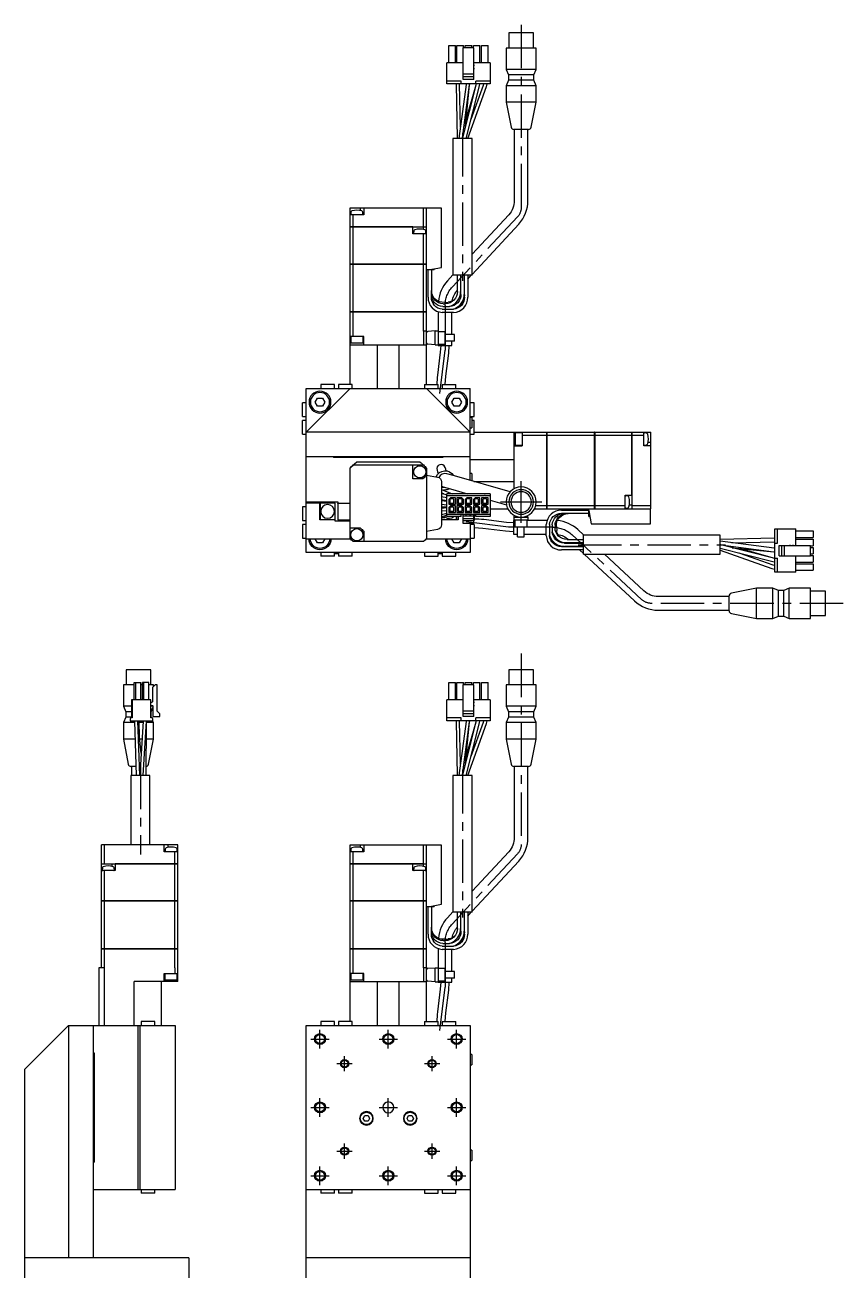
# Model space of a CAD drawing. Extents: x 0 to 866, y -8 to 761.
# Drawn here: x 130 to 429.4, y 306.1 to 761.5 of the extents above; entities that cross this region are included whole.
import ezdxf

# ---------------------------------------------------------------- set-up
doc = ezdxf.new("R2010")
doc.units = 0
doc.header["$LTSCALE"] = 0.5
doc.linetypes.add('CENTER', pattern=[50.8, 31.75, -6.35, 6.35, -6.35])
for name, color, linetype in [('MSM_CENTER', 1, 'CENTER'), ('MSM_CONTINUOUS', 7, 'CONTINUOUS'), ('MSM_NARROW', 5, 'CONTINUOUS')]:
    doc.layers.add(name, color=color, linetype=linetype)

msp = doc.modelspace()

# ---------------------------------------------------------------- linework, layer by layer
at = {"layer": 'MSM_CENTER', "extrusion": (0, 0, -1)}
for p, q in [((311.57, 761.49), (311.57, 694.7)), ((310.23, 691.3), (286.42, 665.67)), ((283.74, 658.86), (283.74, 643.1)), ((283.7, 642.48), (281.66, 626.12)), ((306.91, 577.81), (291.41, 579.75)), ((323.29, 577.77), (307.53, 577.77)), ((355.73, 551.28), (330.1, 575.1)), ((429.36, 549.94), (359.14, 549.94)), ((311.57, 531.56), (311.57, 461.77)), ((310.23, 458.36), (286.42, 432.73)), ((283.74, 425.92), (283.74, 410.16)), ((283.7, 409.54), (281.59, 392.64))]:
    msp.add_line(p, q, dxfattribs=at)
at = {"layer": 'MSM_CENTER'}
for p, q in [((290.12, 721.94), (290.12, 667.94)), ((311.57, 579.41), (311.57, 594.61)), ((303.97, 587.01), (319.17, 587.01)), ((332.37, 571.39), (386.37, 571.39)), ((172.27, 490.54), (172.27, 458.06)), ((290.12, 489), (290.12, 435)), ((237.97, 387.2), (237.97, 394)), ((262.97, 387.2), (262.97, 394)), ((287.97, 387.2), (287.97, 394)), ((234.57, 390.6), (241.37, 390.6)), ((259.57, 390.6), (266.37, 390.6)), ((284.57, 390.6), (291.37, 390.6)), ((246.97, 378.8), (246.97, 384.4)), ((278.97, 378.8), (278.97, 384.4)), ((244.17, 381.6), (249.77, 381.6)), ((276.17, 381.6), (281.77, 381.6)), ((237.97, 362.2), (237.97, 369)), ((262.97, 362.2), (262.97, 369)), ((287.97, 362.2), (287.97, 369)), ((234.57, 365.6), (241.37, 365.6)), ((259.57, 365.6), (266.37, 365.6)), ((284.57, 365.6), (291.37, 365.6)), ((246.97, 346.8), (246.97, 352.4)), ((278.97, 346.8), (278.97, 352.4)), ((244.17, 349.6), (249.77, 349.6)), ((276.17, 349.6), (281.77, 349.6)), ((237.97, 337.2), (237.97, 344)), ((262.97, 337.2), (262.97, 344)), ((287.97, 337.2), (287.97, 344)), ((234.57, 340.6), (241.37, 340.6)), ((259.57, 340.6), (266.37, 340.6)), ((284.57, 340.6), (291.37, 340.6))]:
    msp.add_line(p, q, dxfattribs=at)
at = {"layer": 'MSM_CENTER', "extrusion": (0, 0, -1)}
for centre, radius, start, end in [((-306.57, 694.7), 5, 180, 222.8984), ((-293.74, 658.86), 10, 360, 42.8984), ((-278.74, 643.1), 5, 180, 187.1325), ((-307.53, 582.77), 5, 270, 277.1325), ((-323.29, 567.77), 10, 90, 132.8984), ((-359.14, 554.94), 5, 270, 312.8984), ((-306.57, 461.77), 5, 180, 222.8984), ((-293.74, 425.92), 10, 360, 42.8984), ((-278.74, 410.16), 5, 180, 187.1325)]:
    msp.add_arc(centre, radius, start, end, dxfattribs=at)
at = {"layer": 'MSM_CONTINUOUS'}
for p, q in [((316.07, 758.54), (307.07, 758.54)), ((307.07, 758.54), (307.07, 753.04)), ((316.07, 753.04), (316.07, 758.54)), ((285.09, 747.59), (285.09, 753.94)), ((285.09, 753.94), (287.49, 753.94)), ((287.49, 747.59), (287.49, 753.94)), ((288.09, 747.59), (288.09, 753.94)), ((288.09, 753.94), (290.49, 753.94)), ((290.36, 741.49), (290.36, 753.05)), ((294.22, 753.05), (290.36, 753.05)), ((290.49, 753.05), (290.49, 753.94)), ((291.09, 753.05), (291.09, 753.94)), ((291.09, 753.94), (293.49, 753.94)), ((293.49, 753.05), (293.49, 753.94)), ((294.09, 753.05), (294.09, 753.94)), ((294.09, 753.94), (296.49, 753.94)), ((294.22, 741.49), (294.22, 753.05)), ((296.49, 747.59), (296.49, 753.94)), ((297.09, 747.59), (297.09, 753.94)), ((297.09, 753.94), (299.49, 753.94)), ((299.49, 747.59), (299.49, 753.94)), ((317.07, 753.04), (306.07, 753.04)), ((306.07, 753.04), (306.07, 745.24)), ((317.07, 745.24), (317.07, 753.04)), ((284.37, 739.94), (284.37, 747.59)), ((290.36, 747.59), (284.37, 747.59)), ((300.22, 747.59), (294.22, 747.59)), ((300.22, 747.59), (300.22, 739.94)), ((290.36, 746.64), (290.11, 746.64)), ((290.11, 745.49), (290.36, 745.49)), ((294.22, 743.51), (290.36, 743.51)), ((294.22, 742.49), (290.36, 742.49)), ((294.47, 746.64), (294.22, 746.64)), ((294.22, 745.49), (294.47, 745.49)), ((317.07, 745.24), (306.07, 745.24)), ((306.07, 745.24), (306.92, 743.24)), ((316.22, 743.24), (306.92, 743.24)), ((306.92, 743.24), (306.92, 741.24)), ((316.22, 743.24), (317.07, 745.24)), ((316.22, 741.24), (316.22, 743.24)), ((289.56, 740.96), (284.37, 740.96)), ((300.22, 739.94), (284.37, 739.94)), ((287.77, 739.94), (287.78, 739.76)), ((287.77, 739.94), (287.77, 739.83)), ((287.77, 739.83), (288.17, 719.94)), ((291.43, 739.7), (288.82, 719.94)), ((289.07, 739.79), (289.07, 739.94)), ((289.39, 724.24), (289.07, 739.79)), ((289.56, 739.94), (289.56, 740.96)), ((290.16, 720.16), (292.72, 739.53)), ((295.04, 739.5), (290.16, 720.16)), ((294.22, 741.49), (290.36, 741.49)), ((291.22, 724.36), (292.73, 739.53)), ((291.46, 739.94), (291.43, 739.7)), ((291.44, 719.94), (296.3, 739.18)), ((295, 739.45), (291.49, 727.12)), ((292.11, 719.94), (298.85, 738.91)), ((292.72, 739.53), (292.76, 739.94)), ((292.73, 739.53), (292.76, 739.94)), ((297.62, 739.34), (293.19, 726.87)), ((295.12, 739.94), (295, 739.45)), ((295.02, 739.94), (295.02, 740.96)), ((300.22, 740.96), (295.02, 740.96)), ((295.13, 739.94), (295.04, 739.5)), ((296.3, 739.18), (296.44, 739.94)), ((297.78, 739.94), (297.62, 739.34)), ((298.84, 738.9), (299.1, 739.94)), ((298.85, 738.91), (299.11, 739.95)), ((306.92, 741.24), (306.07, 739.24)), ((317.07, 739.24), (306.07, 739.24)), ((306.07, 739.24), (306.07, 733.24)), ((316.22, 741.24), (306.92, 741.24)), ((317.07, 739.24), (316.22, 741.24)), ((317.07, 733.24), (317.07, 739.24)), ((317.07, 733.24), (306.07, 733.24)), ((306.07, 733.24), (307.88, 724.05)), ((315.26, 724.05), (317.07, 733.24)), ((293.62, 719.94), (286.62, 719.94)), ((286.62, 719.94), (286.62, 669.94)), ((290.16, 720.16), (290.11, 719.94)), ((293.62, 669.94), (293.62, 719.94)), ((314.28, 723.24), (308.86, 723.24)), ((309.07, 723.24), (309.07, 697.28)), ((314.07, 697.28), (314.07, 723.24)), ((248.97, 687.65), (248.97, 694.54)), ((248.97, 694.54), (276.97, 694.54)), ((249.31, 693.02), (249.24, 692.25)), ((252.72, 694.54), (252.72, 693.6)), ((253.7, 692.25), (253.64, 693.02)), ((253.97, 694.54), (253.97, 692.04)), ((275.82, 687.65), (275.82, 694.54)), ((276.97, 656.54), (276.97, 694.54)), ((282.47, 694.44), (276.97, 694.44)), ((282.47, 672.8), (282.47, 694.44)), ((253.97, 692.04), (248.97, 692.04)), ((248.97, 687.65), (276.97, 687.65)), ((248.97, 674.04), (248.97, 687.64)), ((271.97, 687.64), (248.97, 687.64)), ((250.13, 687.65), (250.13, 692.04)), ((250.13, 674.04), (250.13, 687.64)), ((271.97, 685.14), (271.97, 687.64)), ((275.72, 687.64), (275.72, 686.71)), ((276.97, 687.64), (276.96, 687.64)), ((307.04, 692.03), (293.62, 677.59)), ((293.62, 670.25), (310.7, 688.63)), ((276.97, 685.14), (271.97, 685.14)), ((272.31, 686.13), (272.24, 685.36)), ((275.82, 674.04), (275.82, 685.14)), ((276.7, 685.36), (276.64, 686.13)), ((248.97, 674.04), (276.97, 674.04)), ((248.97, 656.54), (248.97, 674.03)), ((276.97, 674.03), (248.97, 674.03)), ((248.98, 674.04), (248.98, 674.03)), ((250.13, 674.04), (250.13, 674.03)), ((250.13, 656.54), (250.13, 674.03)), ((275.82, 674.04), (275.82, 674.03)), ((275.82, 656.54), (275.82, 674.03)), ((276.96, 674.04), (276.96, 674.03)), ((279.77, 671.94), (276.97, 671.94)), ((277.52, 661.94), (277.52, 671.94)), ((277.57, 671.94), (282.47, 672.8)), ((278.72, 671.94), (278.72, 661.94)), ((279.77, 671.94), (279.77, 672.33)), ((286.62, 670.06), (284.61, 667.9)), ((293.62, 669.94), (286.62, 669.94)), ((288.22, 663.94), (288.22, 669.94)), ((289.42, 669.94), (289.42, 662.94)), ((289.52, 662.94), (289.52, 669.94)), ((290.72, 669.94), (290.72, 662.94)), ((290.82, 661.94), (290.82, 669.94)), ((292.02, 668.53), (293.33, 669.94)), ((292.02, 669.94), (292.02, 661.94)), ((278.72, 664.42), (278.73, 664.18)), ((289.37, 662.23), (289.36, 662.2)), ((289.36, 662.2), (289.37, 662.23)), ((289.37, 662.23), (289.52, 663.44)), ((289.42, 662.94), (289.37, 662.23)), ((248.97, 656.54), (276.97, 656.54)), ((276.97, 656.53), (248.97, 656.53)), ((248.97, 629.94), (248.97, 656.53)), ((248.98, 656.54), (248.98, 656.53)), ((250.13, 656.54), (250.13, 656.53)), ((250.13, 649.54), (250.13, 656.53)), ((275.82, 656.54), (275.82, 656.53)), ((275.82, 649.54), (275.82, 656.53)), ((276.96, 656.54), (276.96, 656.53)), ((276.97, 629.94), (276.97, 656.53)), ((281.24, 656.61), (281.24, 649.29)), ((282.72, 657.54), (286.82, 657.54)), ((286.82, 656.34), (282.72, 656.34)), ((282.88, 658.54), (285.36, 658.54)), ((283.03, 659.54), (283.91, 659.54)), ((283.49, 660.01), (284.87, 660.14)), ((286.24, 648.29), (286.24, 656.34)), ((286.82, 657.55), (286.78, 657.54)), ((253.97, 647.54), (248.97, 647.54)), ((249.22, 647.54), (249.22, 645.04)), ((250.13, 647.54), (250.13, 649.54)), ((253.72, 645.04), (253.72, 647.54)), ((253.97, 644.54), (253.97, 647.54)), ((276.97, 649.54), (275.82, 649.54)), ((275.82, 649.54), (275.82, 644.54)), ((280.07, 649.64), (277.43, 649.41)), ((280.07, 644.44), (280.07, 649.64)), ((280.07, 649.64), (281.17, 649.64)), ((281.17, 649.64), (281.17, 644.44)), ((283.67, 649.29), (281.17, 649.29)), ((283.67, 649.29), (283.67, 644.79)), ((287.24, 648.29), (283.67, 648.29)), ((287.24, 645.79), (287.24, 648.29)), ((248.97, 644.54), (276.97, 644.54)), ((253.72, 645.04), (249.22, 645.04)), ((258.97, 628.54), (258.97, 644.54)), ((266.97, 628.54), (266.97, 644.54)), ((280.07, 644.44), (277.43, 644.67)), ((280.07, 644.44), (281.17, 644.44)), ((281.17, 644.79), (283.67, 644.79)), ((281.24, 644.79), (281.24, 644.29)), ((281.24, 644.29), (286.24, 644.29)), ((282.18, 644.29), (281.99, 641.77)), ((287.24, 645.79), (283.67, 645.79)), ((285.07, 641.38), (285.28, 644.29)), ((286.24, 644.29), (286.24, 645.79)), ((281.99, 641.77), (280.95, 633.45)), ((281.99, 641.77), (281.99, 641.76)), ((284.02, 633.06), (285.07, 641.38)), ((283.82, 629.94), (284.02, 633.06)), ((232.97, 612.54), (248.97, 628.54)), ((232.97, 568.54), (232.97, 628.54)), ((232.97, 628.54), (292.97, 628.54)), ((243.22, 629.94), (238.22, 629.94)), ((238.22, 629.94), (238.22, 628.54)), ((243.22, 628.54), (243.22, 629.94)), ((249.72, 629.94), (244.72, 629.94)), ((244.72, 629.94), (244.72, 628.54)), ((249.72, 628.54), (249.72, 629.94)), ((276.22, 629.94), (281.22, 629.94)), ((276.22, 629.94), (276.22, 628.54)), ((276.97, 628.54), (292.97, 612.54)), ((281.22, 628.54), (281.22, 629.94)), ((282.72, 629.94), (287.72, 629.94)), ((282.72, 629.94), (282.72, 628.54)), ((287.72, 628.54), (287.72, 629.94)), ((292.97, 594.91), (292.97, 628.54)), ((236.24, 623.54), (237.11, 625.04)), ((237.11, 625.04), (238.84, 625.04)), ((238.84, 625.04), (239.7, 623.54)), ((286.24, 623.54), (287.11, 625.04)), ((287.11, 625.04), (288.84, 625.04)), ((288.84, 625.04), (289.7, 623.54)), ((231.57, 618.29), (231.57, 623.29)), ((232.97, 623.29), (231.57, 623.29)), ((237.11, 622.04), (236.24, 623.54)), ((238.84, 622.04), (237.11, 622.04)), ((239.7, 623.54), (238.84, 622.04)), ((287.11, 622.04), (286.24, 623.54)), ((288.84, 622.04), (287.11, 622.04)), ((289.7, 623.54), (288.84, 622.04)), ((294.37, 623.29), (292.97, 623.29)), ((294.37, 618.29), (294.37, 623.29)), ((231.57, 618.29), (232.97, 618.29)), ((231.57, 611.79), (231.57, 616.79)), ((232.97, 616.79), (231.57, 616.79)), ((292.97, 618.29), (294.37, 618.29)), ((293.47, 617.94), (292.97, 617.94)), ((293.47, 617.94), (293.47, 614.14)), ((294.37, 616.79), (293.47, 616.79)), ((294.37, 611.79), (294.37, 616.79)), ((231.57, 611.79), (232.97, 611.79)), ((292.97, 612.54), (232.97, 612.54)), ((292.97, 614.14), (293.47, 614.14)), ((292.97, 611.79), (294.37, 611.79)), ((294.37, 612.54), (320.96, 612.54)), ((308.97, 591.85), (308.97, 612.54)), ((309.47, 607.79), (309.47, 612.29)), ((311.97, 612.29), (309.47, 612.29)), ((311.97, 612.54), (311.97, 607.54)), ((311.97, 611.39), (313.97, 611.39)), ((313.97, 611.39), (320.96, 611.39)), ((320.96, 584.54), (320.96, 612.54)), ((320.97, 612.53), (320.96, 612.53)), ((320.97, 611.38), (320.96, 611.38)), ((320.97, 612.54), (320.97, 584.54)), ((320.97, 612.54), (338.46, 612.54)), ((320.97, 611.39), (338.46, 611.39)), ((338.46, 584.54), (338.46, 612.54)), ((338.47, 612.53), (338.46, 612.53)), ((338.47, 611.38), (338.46, 611.38)), ((338.47, 612.54), (338.47, 584.54)), ((338.47, 612.54), (352.07, 612.54)), ((338.47, 611.39), (352.07, 611.39)), ((352.07, 589.54), (352.07, 612.54)), ((352.08, 612.54), (352.08, 584.54)), ((352.08, 612.54), (358.97, 612.54)), ((352.08, 611.39), (356.47, 611.39)), ((356.47, 607.54), (356.47, 612.54)), ((357.45, 612.2), (356.68, 612.27)), ((358.97, 584.54), (358.97, 612.54)), ((308.97, 607.54), (311.97, 607.54)), ((309.47, 607.79), (311.97, 607.79)), ((358.97, 607.54), (356.47, 607.54)), ((356.68, 607.81), (357.45, 607.88)), ((358.97, 608.79), (358.03, 608.79)), ((292.97, 603.54), (232.97, 603.54)), ((242.97, 603.54), (242.97, 603.24)), ((282.97, 603.24), (242.97, 603.24)), ((274.63, 601.54), (251.31, 601.54)), ((282.97, 603.54), (282.97, 603.24)), ((292.97, 602.54), (308.97, 602.54)), ((248.97, 573.69), (248.97, 599.38)), ((250.13, 600.54), (275.82, 600.54)), ((271.97, 595.54), (271.97, 600.54)), ((276.97, 599.39), (276.97, 573.69)), ((276.97, 596.84), (280.98, 596.13)), ((280.81, 598.64), (281.02, 598.03)), ((281.02, 598.03), (281.24, 597.39)), ((283.95, 599.05), (283.74, 599.66)), ((284.17, 598.41), (283.95, 599.05)), ((287.13, 596.57), (284.43, 597.34)), ((307.55, 590.75), (287.13, 596.57)), ((293.47, 597.44), (292.97, 597.44)), ((293.47, 597.44), (293.47, 594.77)), ((275.72, 595.54), (271.97, 595.54)), ((282.47, 594.36), (282.47, 578.72)), ((282.47, 592.32), (283.5, 592.41)), ((283.06, 592.54), (285.76, 591.77)), ((294.26, 594.54), (308.97, 594.54)), ((282.45, 589.02), (284.37, 588.65)), ((282.47, 591.64), (286.32, 590.01)), ((282.47, 590.27), (284.37, 589.66)), ((284.37, 587.43), (282.47, 587.8)), ((282.49, 590.33), (283.1, 590.07)), ((284.05, 591.45), (283.11, 591.37)), ((300.22, 590.01), (284.37, 590.01)), ((284.37, 581.73), (284.37, 590.01)), ((298.14, 589.3), (284.37, 589.3)), ((285.69, 588.57), (285.09, 587.97)), ((285.09, 587.97), (285.09, 586.17)), ((285.76, 588.12), (285.51, 587.87)), ((285.51, 587.87), (285.51, 586.62)), ((287.49, 588.57), (285.69, 588.57)), ((285.76, 591.77), (291.92, 590.01)), ((286.73, 588.12), (285.76, 588.12)), ((286.98, 587.87), (286.73, 588.12)), ((286.98, 586.62), (286.98, 587.87)), ((287.49, 586.17), (287.49, 588.57)), ((288.09, 588.57), (288.09, 586.17)), ((289.89, 588.57), (288.09, 588.57)), ((288.76, 588.12), (288.51, 587.87)), ((288.51, 587.87), (288.51, 586.62)), ((289.73, 588.12), (288.76, 588.12)), ((289.98, 587.87), (289.73, 588.12)), ((289.89, 588.57), (290.49, 587.97)), ((289.98, 586.62), (289.98, 587.87)), ((290.49, 586.17), (290.49, 587.97)), ((291.69, 588.57), (291.09, 587.97)), ((291.09, 587.97), (291.09, 586.17)), ((291.76, 588.12), (291.51, 587.87)), ((291.51, 587.87), (291.51, 586.62)), ((293.49, 588.57), (291.69, 588.57)), ((292.73, 588.12), (291.76, 588.12)), ((292.98, 587.87), (292.73, 588.12)), ((292.98, 586.62), (292.98, 587.87)), ((293.49, 586.17), (293.49, 588.57)), ((294.69, 588.57), (294.09, 587.97)), ((294.09, 587.97), (294.09, 586.17)), ((294.76, 588.12), (294.51, 587.87)), ((294.51, 587.87), (294.51, 586.62)), ((296.49, 588.57), (294.69, 588.57)), ((295.73, 588.12), (294.76, 588.12)), ((295.98, 587.87), (295.73, 588.12)), ((295.98, 586.62), (295.98, 587.87)), ((296.49, 586.17), (296.49, 588.57)), ((297.09, 588.57), (297.09, 586.17)), ((299.49, 588.57), (297.09, 588.57)), ((297.76, 588.12), (297.51, 587.87)), ((297.51, 587.87), (297.51, 586.62)), ((298.73, 588.12), (297.76, 588.12)), ((298.14, 589.3), (298.14, 589.4)), ((298.44, 589.4), (298.44, 589.3)), ((300.22, 589.3), (298.44, 589.3)), ((298.98, 587.87), (298.73, 588.12)), ((298.98, 586.62), (298.98, 587.87)), ((299.49, 586.17), (299.49, 588.57)), ((300.22, 590.01), (300.22, 581.73)), ((300.22, 587.64), (306.17, 585.95)), ((349.57, 589.54), (352.07, 589.54)), ((349.57, 584.54), (349.57, 589.54)), ((350.56, 589.2), (349.79, 589.27)), ((231.57, 585.29), (231.57, 580.29)), ((232.97, 585.29), (231.57, 585.29)), ((232.97, 587.04), (244.47, 587.04)), ((243.47, 586.54), (232.97, 586.54)), ((237.97, 580.54), (237.97, 586.54)), ((238.02, 586.54), (238.02, 580.59)), ((243.47, 580.04), (243.47, 586.54)), ((244.47, 587.04), (244.47, 586.54)), ((244.47, 586.54), (248.97, 586.54)), ((244.47, 586.49), (244.47, 586.54)), ((248.97, 586.49), (244.47, 586.49)), ((244.47, 586.49), (244.47, 580.54)), ((284.37, 587.14), (282.47, 587.42)), ((282.47, 586.2), (284.37, 585.93)), ((284.37, 585.17), (282.47, 585.13)), ((282.47, 584.81), (284.37, 584.97)), ((284.37, 583.76), (282.49, 583.6)), ((283.67, 585.16), (283.67, 584.91)), ((285.09, 586.17), (287.49, 586.17)), ((285.09, 584.97), (285.69, 585.57)), ((285.09, 584.97), (285.09, 583.17)), ((285.09, 583.17), (287.49, 583.17)), ((285.51, 586.62), (286.98, 586.62)), ((285.76, 585.12), (285.51, 584.87)), ((285.51, 584.87), (285.51, 583.62)), ((285.51, 583.62), (286.98, 583.62)), ((287.49, 585.57), (285.69, 585.57)), ((286.73, 585.12), (285.76, 585.12)), ((286.98, 584.87), (286.73, 585.12)), ((286.98, 583.62), (286.98, 584.87)), ((287.49, 583.17), (287.49, 585.57)), ((288.09, 586.17), (290.49, 586.17)), ((289.89, 585.57), (288.09, 585.57)), ((288.09, 585.57), (288.09, 583.17)), ((288.09, 583.17), (290.49, 583.17)), ((288.51, 586.62), (289.98, 586.62)), ((288.76, 585.12), (288.51, 584.87)), ((288.51, 584.87), (288.51, 583.62)), ((288.51, 583.62), (289.98, 583.62)), ((289.73, 585.12), (288.76, 585.12)), ((289.98, 584.87), (289.73, 585.12)), ((290.49, 584.97), (289.89, 585.57)), ((289.98, 583.62), (289.98, 584.87)), ((290.49, 583.17), (290.49, 584.97)), ((291.09, 586.17), (293.49, 586.17)), ((292.89, 585.57), (291.09, 585.57)), ((291.09, 585.57), (291.09, 583.17)), ((291.09, 583.17), (293.49, 583.17)), ((291.51, 586.62), (292.98, 586.62)), ((291.76, 585.12), (291.51, 584.87)), ((291.51, 584.87), (291.51, 583.62)), ((291.51, 583.62), (292.98, 583.62)), ((292.73, 585.12), (291.76, 585.12)), ((292.98, 584.87), (292.73, 585.12)), ((293.49, 584.97), (292.89, 585.57)), ((292.98, 583.62), (292.98, 584.87)), ((293.49, 583.17), (293.49, 584.97)), ((294.09, 586.17), (296.49, 586.17)), ((295.89, 585.57), (294.09, 585.57)), ((294.09, 585.57), (294.09, 583.17)), ((294.09, 583.17), (296.49, 583.17)), ((294.51, 586.62), (295.98, 586.62)), ((294.76, 585.12), (294.51, 584.87)), ((294.51, 584.87), (294.51, 583.62)), ((294.51, 583.62), (295.98, 583.62)), ((295.73, 585.12), (294.76, 585.12)), ((295.98, 584.87), (295.73, 585.12)), ((296.49, 584.97), (295.89, 585.57)), ((295.98, 583.62), (295.98, 584.87)), ((296.49, 583.17), (296.49, 584.97)), ((297.09, 586.17), (299.49, 586.17)), ((297.09, 585.57), (297.09, 583.17)), ((298.89, 585.57), (297.09, 585.57)), ((297.09, 583.17), (299.49, 583.17)), ((297.51, 586.62), (298.98, 586.62)), ((297.76, 585.12), (297.51, 584.87)), ((297.51, 584.87), (297.51, 583.62)), ((297.51, 583.62), (298.98, 583.62)), ((298.73, 585.12), (297.76, 585.12)), ((298.98, 584.87), (298.73, 585.12)), ((299.49, 584.97), (298.89, 585.57)), ((298.98, 583.62), (298.98, 584.87)), ((299.49, 583.17), (299.49, 584.97)), ((300.22, 584.54), (306.66, 584.54)), ((316.49, 584.54), (320.96, 584.54)), ((316.91, 585.69), (320.96, 585.69)), ((320.97, 585.69), (320.96, 585.69)), ((320.97, 584.55), (320.96, 584.55)), ((320.97, 585.69), (338.46, 585.69)), ((320.97, 584.54), (358.97, 584.54)), ((326.37, 583.99), (336.37, 583.99)), ((336.37, 581.74), (336.37, 584.54)), ((336.37, 583.94), (337.24, 579.04)), ((338.47, 585.69), (338.46, 585.69)), ((338.47, 584.55), (338.46, 584.55)), ((338.47, 585.69), (349.57, 585.69)), ((349.79, 584.81), (350.56, 584.88)), ((352.07, 585.79), (351.14, 585.79)), ((352.07, 584.54), (352.07, 584.55)), ((352.08, 585.69), (358.97, 585.69)), ((358.87, 579.04), (358.87, 584.54)), ((231.57, 580.29), (232.97, 580.29)), ((231.57, 578.79), (231.57, 573.79)), ((232.97, 578.79), (231.57, 578.79)), ((238.02, 580.59), (237.97, 580.54)), ((243.47, 580.54), (237.97, 580.54)), ((238.02, 580.59), (243.47, 580.59)), ((248.97, 580.04), (243.47, 580.04)), ((244.47, 580.54), (248.97, 580.54)), ((284.37, 582.79), (282.47, 582.37)), ((284.37, 582.24), (282.47, 581.44)), ((282.47, 581.29), (283.67, 581.29)), ((282.47, 580.59), (287.92, 580.59)), ((288.47, 580.54), (282.47, 580.54)), ((283.67, 581.95), (283.67, 581.29)), ((300.22, 582.44), (284.37, 582.44)), ((289.56, 581.73), (284.37, 581.73)), ((287.92, 580.59), (287.92, 581.73)), ((287.92, 580.59), (287.97, 580.54)), ((287.97, 581.73), (287.97, 580.54)), ((288.47, 581.73), (288.47, 580.54)), ((289.56, 581.73), (289.56, 582.44)), ((290.36, 579.16), (290.36, 582.19)), ((294.22, 581.88), (290.36, 581.88)), ((294.22, 580.88), (290.36, 580.88)), ((294.22, 580.18), (290.36, 580.18)), ((294.22, 579.16), (290.36, 579.16)), ((291.47, 581.88), (291.47, 582.44)), ((292.97, 581.88), (292.97, 582.44)), ((292.97, 579.16), (292.97, 568.54)), ((292.97, 579.14), (293.47, 579.14)), ((294.37, 578.79), (292.97, 578.79)), ((293.12, 581.88), (293.12, 582.44)), ((293.47, 579.16), (293.47, 579.14)), ((294.22, 579.16), (294.22, 582.19)), ((294.22, 580.29), (294.37, 580.29)), ((294.37, 582.42), (294.37, 580.29)), ((294.37, 578.79), (294.37, 573.79)), ((295.02, 581.73), (295.02, 582.44)), ((300.22, 581.73), (295.02, 581.73)), ((306.2, 579.52), (297.88, 580.56)), ((306.2, 579.52), (306.19, 579.52)), ((308.72, 579.33), (306.2, 579.52)), ((308.72, 580.27), (308.72, 575.27)), ((309.22, 580.27), (308.72, 580.27)), ((308.94, 582.18), (308.87, 581.44)), ((308.87, 581.44), (314.07, 581.44)), ((308.87, 581.44), (308.87, 580.34)), ((314.07, 580.34), (308.87, 580.34)), ((309.22, 580.34), (309.22, 577.84)), ((313.72, 577.84), (313.72, 580.34)), ((321.04, 580.27), (313.72, 580.27)), ((314.07, 581.44), (314.02, 582.08)), ((314.07, 581.44), (314.07, 580.34)), ((320.77, 574.69), (320.77, 578.79)), ((321.97, 578.79), (321.97, 574.69)), ((322.97, 578.63), (322.97, 576.15)), ((323.97, 578.48), (323.97, 577.6)), ((336.37, 582.79), (326.37, 582.79)), ((328.85, 582.79), (328.61, 582.78)), ((336.37, 581.74), (336.76, 581.74)), ((337.24, 579.04), (358.87, 579.04)), ((231.57, 573.79), (232.97, 573.79)), ((248.97, 577.54), (252.72, 577.54)), ((253.97, 576.29), (253.97, 572.54)), ((280.98, 576.95), (276.97, 576.24)), ((292.97, 573.79), (294.37, 573.79)), ((294.37, 577.69), (297.49, 577.49)), ((297.49, 577.49), (305.81, 576.45)), ((305.81, 576.45), (308.72, 576.23)), ((308.72, 575.27), (310.22, 575.27)), ((313.72, 577.84), (309.22, 577.84)), ((310.22, 574.27), (310.22, 577.84)), ((310.22, 574.27), (312.72, 574.27)), ((312.72, 574.27), (312.72, 577.84)), ((312.72, 575.27), (320.77, 575.27)), ((321.98, 574.69), (321.97, 574.73)), ((324.45, 578.02), (324.57, 576.64)), ((334.49, 574.89), (332.33, 576.9)), ((334.37, 567.89), (334.37, 574.89)), ((384.37, 574.89), (334.37, 574.89)), ((384.37, 567.89), (384.37, 574.89)), ((404.37, 561.29), (404.37, 577.14)), ((404.37, 577.14), (412.02, 577.14)), ((405.39, 571.95), (405.39, 577.14)), ((412.02, 571.15), (412.02, 577.14)), ((412.02, 576.42), (418.37, 576.42)), ((412.02, 574.02), (418.37, 574.02)), ((418.37, 576.42), (418.37, 574.02)), ((232.97, 573.54), (249.12, 573.54)), ((237.11, 572.04), (236.24, 573.54)), ((238.84, 572.04), (237.11, 572.04)), ((239.7, 573.54), (238.84, 572.04)), ((275.82, 572.54), (250.13, 572.54)), ((276.83, 573.54), (292.97, 573.54)), ((287.11, 572.04), (286.24, 573.54)), ((288.84, 572.04), (287.11, 572.04)), ((289.7, 573.54), (288.84, 572.04)), ((326.37, 570.69), (334.37, 570.69)), ((334.37, 569.49), (326.37, 569.49)), ((326.66, 572.14), (326.63, 572.15)), ((326.63, 572.15), (326.66, 572.14)), ((327.37, 572.09), (326.66, 572.14)), ((326.66, 572.14), (327.87, 571.99)), ((334.37, 572.09), (327.37, 572.09)), ((327.37, 571.99), (334.37, 571.99)), ((334.37, 570.79), (327.37, 570.79)), ((328.37, 573.29), (334.37, 573.29)), ((332.96, 569.49), (334.37, 568.18)), ((404.26, 573.74), (384.37, 573.34)), ((404.13, 570.08), (384.37, 572.7)), ((384.59, 571.36), (384.37, 571.4)), ((384.37, 570.07), (403.61, 565.21)), ((384.37, 569.4), (403.34, 562.67)), ((384.59, 571.36), (403.96, 568.79)), ((403.93, 566.47), (384.59, 571.36)), ((388.67, 572.13), (404.22, 572.44)), ((388.79, 570.29), (403.96, 568.78)), ((403.88, 566.51), (391.56, 570.02)), ((404.37, 570.05), (404.13, 570.08)), ((404.37, 573.74), (404.19, 573.74)), ((404.22, 572.44), (404.37, 572.44)), ((404.37, 573.74), (404.26, 573.74)), ((404.37, 571.95), (405.39, 571.95)), ((405.92, 567.29), (405.92, 571.15)), ((405.92, 571.15), (417.48, 571.15)), ((406.92, 567.29), (406.92, 571.15)), ((407.94, 567.29), (407.94, 571.15)), ((409.92, 571.4), (409.92, 571.15)), ((411.07, 571.15), (411.07, 571.4)), ((412.02, 573.42), (418.37, 573.42)), ((417.48, 567.29), (417.48, 571.15)), ((417.48, 571.02), (418.37, 571.02)), ((417.48, 570.42), (418.37, 570.42)), ((418.37, 573.42), (418.37, 571.02)), ((418.37, 570.42), (418.37, 568.02)), ((292.97, 568.54), (232.97, 568.54)), ((238.22, 568.54), (238.22, 567.14)), ((243.22, 567.14), (238.22, 567.14)), ((243.22, 567.14), (243.22, 568.54)), ((243.57, 568.54), (243.57, 568.04)), ((244.72, 568.04), (243.57, 568.04)), ((244.72, 568.54), (244.72, 567.14)), ((249.72, 567.14), (244.72, 567.14)), ((249.72, 567.14), (249.72, 568.54)), ((276.22, 568.54), (276.22, 567.14)), ((276.22, 567.14), (281.22, 567.14)), ((281.22, 567.14), (281.22, 568.54)), ((282.37, 568.04), (281.22, 568.04)), ((282.37, 568.04), (282.37, 568.54)), ((282.72, 568.54), (282.72, 567.14)), ((282.72, 567.14), (287.72, 567.14)), ((287.72, 567.14), (287.72, 568.54)), ((334.37, 567.89), (384.37, 567.89)), ((334.68, 567.89), (353.06, 550.81)), ((356.47, 554.47), (342.03, 567.89)), ((403.77, 563.89), (391.3, 568.32)), ((403.61, 565.21), (404.38, 565.07)), ((404.37, 566.4), (403.88, 566.51)), ((404.37, 566.38), (403.93, 566.47)), ((403.96, 568.79), (404.37, 568.75)), ((403.96, 568.78), (404.37, 568.75)), ((404.37, 566.49), (405.39, 566.49)), ((405.39, 561.29), (405.39, 566.49)), ((405.92, 567.29), (417.48, 567.29)), ((409.92, 567.29), (409.92, 567.04)), ((411.07, 567.04), (411.07, 567.29)), ((412.02, 561.29), (412.02, 567.29)), ((412.02, 565.02), (418.37, 565.02)), ((417.48, 568.02), (418.37, 568.02)), ((417.48, 567.42), (418.37, 567.42)), ((418.37, 567.42), (418.37, 565.02)), ((403.33, 562.67), (404.37, 562.41)), ((403.34, 562.67), (404.38, 562.41)), ((404.37, 563.73), (403.77, 563.89)), ((412.02, 561.29), (404.37, 561.29)), ((412.02, 564.42), (418.37, 564.42)), ((412.02, 562.02), (418.37, 562.02)), ((418.37, 564.42), (418.37, 562.02)), ((387.67, 552.44), (361.71, 552.44)), ((387.67, 547.23), (387.67, 552.65)), ((397.67, 555.44), (388.48, 553.63)), ((397.67, 544.44), (397.67, 555.44)), ((403.67, 555.44), (397.67, 555.44)), ((403.67, 544.44), (403.67, 555.44)), ((405.67, 554.59), (403.67, 555.44)), ((405.67, 545.29), (405.67, 554.59)), ((407.67, 554.59), (405.67, 554.59)), ((409.67, 555.44), (407.67, 554.59)), ((407.67, 545.29), (407.67, 554.59)), ((409.67, 544.44), (409.67, 555.44)), ((417.47, 555.44), (409.67, 555.44)), ((417.47, 544.44), (417.47, 555.44)), ((422.97, 554.44), (417.47, 554.44)), ((422.97, 545.44), (422.97, 554.44)), ((361.71, 547.44), (387.67, 547.44)), ((388.48, 546.25), (397.67, 544.44)), ((397.67, 544.44), (403.67, 544.44)), ((403.67, 544.44), (405.67, 545.29)), ((405.67, 545.29), (407.67, 545.29)), ((407.67, 545.29), (409.67, 544.44)), ((409.67, 544.44), (417.47, 544.44)), ((417.47, 545.44), (422.97, 545.44)), ((176.03, 525.6), (167.03, 525.6)), ((167.03, 525.6), (167.03, 520.1)), ((176.03, 520.1), (176.03, 525.6)), ((316.07, 525.6), (307.07, 525.6)), ((307.07, 525.6), (307.07, 520.1)), ((316.07, 520.1), (316.07, 525.6)), ((169.97, 520.1), (166.03, 520.1)), ((166.03, 520.1), (166.03, 512.31)), ((169.97, 514.65), (169.97, 521)), ((169.97, 521), (172.37, 521)), ((170.57, 514.65), (170.57, 521)), ((172.37, 514.65), (172.37, 521)), ((172.97, 520.1), (172.37, 520.1)), ((172.97, 514.65), (172.97, 521)), ((175.37, 521), (172.97, 521)), ((173.57, 514.65), (173.57, 521)), ((175.37, 514.65), (175.37, 521)), ((177.03, 520.1), (175.37, 520.1)), ((177.66, 520.11), (176.66, 519.11)), ((177.03, 519.48), (177.03, 520.1)), ((178.36, 520.11), (177.66, 520.11)), ((178.36, 510.57), (178.36, 520.11)), ((285.09, 514.65), (285.09, 521)), ((285.09, 521), (287.49, 521)), ((287.49, 514.65), (287.49, 521)), ((288.09, 514.65), (288.09, 521)), ((288.09, 521), (290.49, 521)), ((290.36, 508.55), (290.36, 520.11)), ((294.22, 520.11), (290.36, 520.11)), ((290.49, 520.11), (290.49, 521)), ((291.09, 520.11), (291.09, 521)), ((291.09, 521), (293.49, 521)), ((293.49, 520.11), (293.49, 521)), ((294.09, 520.11), (294.09, 521)), ((294.09, 521), (296.49, 521)), ((294.22, 508.55), (294.22, 520.11)), ((296.49, 514.65), (296.49, 521)), ((297.09, 514.65), (297.09, 521)), ((297.09, 521), (299.49, 521)), ((299.49, 514.65), (299.49, 521)), ((317.07, 520.1), (306.07, 520.1)), ((306.07, 520.1), (306.07, 512.31)), ((317.07, 512.31), (317.07, 520.1)), ((176.1, 514.65), (168.99, 514.65)), ((168.99, 514.65), (168.99, 508.02)), ((169.24, 514.65), (169.24, 508.02)), ((176.1, 508.02), (176.1, 514.65)), ((176.66, 519.11), (176.66, 513.98)), ((284.37, 507), (284.37, 514.65)), ((290.36, 514.65), (284.37, 514.65)), ((300.22, 514.65), (294.22, 514.65)), ((300.22, 514.65), (300.22, 507)), ((168.99, 512.31), (166.03, 512.31)), ((166.03, 512.31), (166.88, 510.31)), ((168.99, 510.31), (166.88, 510.31)), ((166.88, 510.31), (166.88, 508.31)), ((176.38, 513.7), (176.1, 513.7)), ((176.1, 512.55), (176.7, 512.55)), ((176.85, 512.31), (176.1, 512.31)), ((176.18, 510.31), (176.1, 510.31)), ((176.18, 510.31), (176.85, 511.88)), ((176.18, 508.31), (176.18, 510.31)), ((176.85, 512.4), (176.85, 508.55)), ((179.38, 509.55), (178.36, 510.57)), ((290.36, 513.7), (290.11, 513.7)), ((290.11, 512.55), (290.36, 512.55)), ((294.22, 510.57), (290.36, 510.57)), ((294.47, 513.7), (294.22, 513.7)), ((294.22, 512.55), (294.47, 512.55)), ((317.07, 512.31), (306.07, 512.31)), ((306.07, 512.31), (306.92, 510.31)), ((316.22, 510.31), (306.92, 510.31)), ((306.92, 510.31), (306.92, 508.31)), ((316.22, 510.31), (317.07, 512.31)), ((316.22, 508.31), (316.22, 510.31)), ((166.88, 508.31), (166.03, 506.31)), ((170.12, 506.31), (166.03, 506.31)), ((166.03, 506.31), (166.03, 500.3)), ((168.99, 508.31), (166.88, 508.31)), ((168.53, 507.72), (168.53, 507)), ((168.53, 507), (176.81, 507)), ((169.24, 508.02), (168.83, 508.02)), ((170.05, 507), (170.06, 506.89)), ((170.06, 506.89), (170.7, 487)), ((171.35, 506.93), (171.35, 507)), ((172, 487.02), (171.35, 506.93)), ((171.38, 506.72), (171.36, 507)), ((172.51, 495.16), (171.38, 506.72)), ((171.86, 506.34), (171.85, 507)), ((171.89, 501.48), (171.86, 506.34)), ((173.21, 506.31), (171.86, 506.31)), ((173.24, 506.88), (172, 487.02)), ((173.23, 506.88), (173.2, 506.22)), ((173.24, 507), (173.23, 506.88)), ((173.25, 507), (173.24, 506.88)), ((173.3, 487), (174.54, 506.8)), ((174.4, 487), (174.55, 506.67)), ((177.03, 506.31), (174.51, 506.31)), ((174.54, 506.8), (174.55, 507.01)), ((174.55, 506.67), (174.55, 507)), ((176.18, 508.31), (176.1, 508.31)), ((176.51, 508.02), (176.1, 508.02)), ((176.3, 508.02), (176.18, 508.31)), ((177.03, 506.31), (176.74, 507)), ((176.81, 507), (176.81, 507.72)), ((176.85, 508.55), (179.38, 508.55)), ((177.03, 500.3), (177.03, 506.31)), ((179.38, 508.55), (179.38, 509.55)), ((289.56, 508.02), (284.37, 508.02)), ((300.22, 507), (284.37, 507)), ((287.77, 507), (287.78, 506.83)), ((287.77, 507), (287.77, 506.89)), ((287.77, 506.89), (288.17, 487)), ((291.43, 506.76), (288.82, 487)), ((289.07, 506.85), (289.07, 507)), ((289.39, 491.3), (289.07, 506.85)), ((289.56, 507), (289.56, 508.02)), ((290.16, 487.22), (292.72, 506.59)), ((295.04, 506.56), (290.16, 487.22)), ((294.22, 509.55), (290.36, 509.55)), ((294.22, 508.55), (290.36, 508.55)), ((291.22, 491.42), (292.73, 506.59)), ((291.46, 507), (291.43, 506.76)), ((291.44, 487), (296.3, 506.24)), ((295, 506.51), (291.49, 494.19)), ((292.11, 487), (298.85, 505.97)), ((292.72, 506.59), (292.76, 507.01)), ((292.73, 506.59), (292.76, 507)), ((297.62, 506.41), (293.19, 493.93)), ((295.12, 507), (295, 506.51)), ((295.02, 507), (295.02, 508.02)), ((300.22, 508.02), (295.02, 508.02)), ((295.13, 507), (295.04, 506.56)), ((296.3, 506.24), (296.44, 507.01)), ((297.78, 507), (297.62, 506.4)), ((298.84, 505.96), (299.1, 507)), ((298.85, 505.97), (299.11, 507.01)), ((306.92, 508.31), (306.07, 506.31)), ((317.07, 506.31), (306.07, 506.31)), ((306.07, 506.31), (306.07, 500.3)), ((316.22, 508.31), (306.92, 508.31)), ((317.07, 506.31), (316.22, 508.31)), ((317.07, 500.3), (317.07, 506.31)), ((170.27, 500.3), (166.03, 500.3)), ((166.03, 500.3), (167.84, 491.11)), ((172.83, 500.3), (172.01, 500.3)), ((177.03, 500.3), (174.5, 500.3)), ((175.23, 491.11), (177.03, 500.3)), ((317.07, 500.3), (306.07, 500.3)), ((306.07, 500.3), (307.88, 491.11)), ((315.26, 491.11), (317.07, 500.3)), ((170.59, 490.3), (168.82, 490.3)), ((169.03, 490.3), (169.03, 487)), ((314.28, 490.3), (308.86, 490.3)), ((309.07, 490.3), (309.07, 464.34)), ((314.07, 464.34), (314.07, 490.3)), ((175.77, 487), (168.77, 487)), ((168.77, 487), (168.77, 461.6)), ((175.77, 461.6), (175.77, 487)), ((293.62, 487), (286.62, 487)), ((286.62, 487), (286.62, 437)), ((290.16, 487.22), (290.11, 487)), ((293.62, 437), (293.62, 487)), ((158, 454.71), (158, 461.6)), ((186, 461.6), (158, 461.6)), ((159.16, 454.71), (159.16, 461.6)), ((181, 459.1), (181, 461.6)), ((181.34, 460.08), (181.27, 459.31)), ((182.25, 461.6), (182.25, 460.66)), ((185.73, 459.31), (185.66, 460.08)), ((186, 454.71), (186, 461.6)), ((248.97, 454.71), (248.97, 461.6)), ((248.97, 461.6), (276.97, 461.6)), ((249.31, 460.08), (249.24, 459.31)), ((252.72, 461.6), (252.72, 460.66)), ((253.7, 459.31), (253.64, 460.08)), ((253.97, 461.6), (253.97, 459.1)), ((275.82, 454.71), (275.82, 461.6)), ((276.97, 423.6), (276.97, 461.6)), ((282.47, 461.5), (276.97, 461.5)), ((282.47, 439.87), (282.47, 461.5)), ((186, 459.1), (181, 459.1)), ((184.85, 454.71), (184.85, 459.1)), ((253.97, 459.1), (248.97, 459.1)), ((250.13, 454.71), (250.13, 459.1)), ((307.04, 459.1), (293.62, 444.66)), ((293.62, 437.31), (310.7, 455.69)), ((158, 454.71), (186, 454.71)), ((158, 441.1), (158, 454.7)), ((163, 452.2), (158, 452.2)), ((158.01, 454.7), (161.75, 454.7)), ((158.34, 453.19), (158.27, 452.42)), ((159.16, 441.1), (159.16, 452.2)), ((161.75, 454.7), (161.75, 453.77)), ((162.73, 452.42), (162.66, 453.19)), ((163, 454.7), (163, 452.2)), ((186, 454.7), (163, 454.7)), ((184.85, 441.1), (184.85, 454.7)), ((186, 441.1), (186, 454.7)), ((248.97, 454.71), (276.97, 454.71)), ((248.97, 441.1), (248.97, 454.7)), ((275.72, 454.7), (248.97, 454.7)), ((250.13, 441.1), (250.13, 454.7)), ((271.97, 452.2), (271.97, 454.71)), ((276.97, 452.2), (271.97, 452.2)), ((272.31, 453.19), (272.24, 452.42)), ((275.72, 454.7), (275.72, 453.77)), ((275.82, 441.1), (275.82, 452.2)), ((276.7, 452.42), (276.64, 453.19)), ((276.97, 454.7), (276.96, 454.7)), ((158, 441.1), (186, 441.1)), ((158, 423.6), (158, 441.09)), ((186, 441.09), (158, 441.09)), ((158.01, 441.1), (158.01, 441.09)), ((159.16, 423.6), (159.16, 441.09)), ((159.17, 441.1), (159.17, 441.09)), ((184.84, 441.1), (184.84, 441.09)), ((184.85, 423.6), (184.85, 441.09)), ((185.99, 441.1), (185.99, 441.09)), ((186, 423.6), (186, 441.09)), ((248.97, 441.1), (276.97, 441.1)), ((248.97, 423.6), (248.97, 441.09)), ((276.97, 441.09), (248.97, 441.09)), ((248.98, 441.1), (248.98, 441.09)), ((250.13, 441.1), (250.13, 441.09)), ((250.13, 423.6), (250.13, 441.09)), ((275.82, 441.1), (275.82, 441.09)), ((275.82, 423.6), (275.82, 441.09)), ((276.96, 441.1), (276.96, 441.09)), ((279.77, 439), (276.97, 439)), ((277.52, 429), (277.52, 439)), ((277.57, 439), (282.47, 439.87)), ((278.72, 439), (278.72, 429)), ((279.77, 439), (279.77, 439.39)), ((286.62, 437.12), (284.61, 434.96)), ((293.62, 437), (286.62, 437)), ((288.22, 431), (288.22, 437)), ((289.42, 437), (289.42, 430)), ((289.52, 430), (289.52, 437)), ((290.72, 437), (290.72, 430)), ((290.82, 429), (290.82, 437)), ((292.02, 435.59), (293.33, 437)), ((292.02, 437), (292.02, 429)), ((278.72, 431.48), (278.73, 431.25)), ((289.37, 429.29), (289.36, 429.26)), ((289.36, 429.26), (289.37, 429.29)), ((289.37, 429.29), (289.52, 430.5)), ((289.42, 430), (289.37, 429.29)), ((158, 423.6), (186, 423.6)), ((158, 416.6), (158, 423.59)), ((186, 423.59), (158, 423.59)), ((158.01, 423.6), (158.01, 423.59)), ((159.16, 416.6), (159.16, 423.59)), ((159.17, 423.6), (159.17, 423.59)), ((184.84, 423.6), (184.84, 423.59)), ((184.85, 416.6), (184.85, 423.59)), ((185.99, 423.6), (185.99, 423.59)), ((186, 411.6), (186, 423.59)), ((248.97, 423.6), (276.97, 423.6)), ((276.97, 423.59), (248.97, 423.59)), ((248.97, 397), (248.97, 423.59)), ((248.98, 423.6), (248.98, 423.59)), ((250.13, 423.6), (250.13, 423.59)), ((250.13, 416.6), (250.13, 423.59)), ((275.82, 423.6), (275.82, 423.59)), ((275.82, 416.6), (275.82, 423.59)), ((276.96, 423.6), (276.96, 423.59)), ((276.97, 397), (276.97, 423.59)), ((281.24, 423.67), (281.24, 416.35)), ((282.72, 424.6), (286.82, 424.6)), ((282.88, 425.6), (285.36, 425.6)), ((283.03, 426.6), (283.91, 426.6)), ((283.49, 427.08), (284.87, 427.2)), ((286.82, 424.61), (286.78, 424.6)), ((286.82, 423.4), (282.72, 423.4)), ((286.24, 415.35), (286.24, 423.4)), ((157, 416.6), (157, 395.6)), ((159.16, 416.6), (157, 416.6)), ((159.15, 395.6), (159.15, 416.6)), ((181, 414.6), (186, 414.6)), ((181, 411.6), (181, 414.6)), ((181.25, 414.6), (181.25, 412.1)), ((184.85, 416.6), (184.85, 414.6)), ((185.75, 412.1), (185.75, 414.6)), ((253.97, 414.6), (248.97, 414.6)), ((249.22, 414.6), (249.22, 412.1)), ((250.13, 414.6), (250.13, 416.6)), ((253.72, 412.1), (253.72, 414.6)), ((253.97, 411.6), (253.97, 414.6)), ((276.97, 416.6), (275.82, 416.6)), ((275.82, 416.6), (275.82, 411.6)), ((277.43, 416.47), (280.07, 416.7)), ((280.07, 411.5), (280.07, 416.7)), ((280.07, 416.7), (281.17, 416.7)), ((281.17, 416.7), (281.17, 411.5)), ((283.67, 416.35), (281.17, 416.35)), ((283.67, 416.35), (283.67, 411.85)), ((287.24, 415.35), (283.67, 415.35)), ((287.24, 412.85), (287.24, 415.35)), ((186, 411.6), (170, 411.6)), ((170, 395.6), (170, 411.6)), ((180, 395.6), (180, 411.6)), ((185.75, 412.1), (181.25, 412.1)), ((248.97, 411.6), (276.97, 411.6)), ((253.72, 412.1), (249.22, 412.1)), ((258.97, 395.6), (258.97, 411.6)), ((266.97, 395.6), (266.97, 411.6)), ((280.07, 411.5), (277.43, 411.73)), ((280.07, 411.5), (281.17, 411.5)), ((281.17, 411.85), (283.67, 411.85)), ((281.24, 411.85), (281.24, 411.35)), ((281.24, 411.35), (286.24, 411.35)), ((282.18, 411.35), (281.99, 408.83)), ((287.24, 412.85), (283.67, 412.85)), ((285.07, 408.45), (285.28, 411.35)), ((286.24, 411.35), (286.24, 412.85)), ((281.99, 408.83), (280.95, 400.51)), ((281.99, 408.83), (281.99, 408.82)), ((284.02, 400.13), (285.07, 408.45)), ((177.5, 397), (172.5, 397)), ((172.5, 397), (172.5, 395.6)), ((177.5, 395.6), (177.5, 397)), ((243.22, 397), (238.22, 397)), ((238.22, 397), (238.22, 395.6)), ((243.22, 395.6), (243.22, 397)), ((249.72, 397), (244.72, 397)), ((244.72, 397), (244.72, 395.6)), ((249.72, 395.6), (249.72, 397)), ((276.22, 397), (281.22, 397)), ((276.22, 397), (276.22, 395.6)), ((281.22, 395.6), (281.22, 397)), ((282.72, 397), (287.72, 397)), ((282.72, 397), (282.72, 395.6)), ((283.82, 397), (284.02, 400.13)), ((287.72, 395.6), (287.72, 397)), ((146, 395.6), (130, 379.6)), ((146, 395.6), (185, 395.6)), ((146, 395.6), (146, 310.7)), ((155, 395.6), (155, 310.6)), ((171.5, 335.6), (171.5, 395.6)), ((172, 395.6), (172, 335.6)), ((185, 395.6), (185, 335.6)), ((232.97, 395.6), (292.97, 395.6)), ((232.97, 310.7), (232.97, 395.6)), ((263.59, 392.1), (262.36, 392.1)), ((292.97, 395.6), (292.97, 310.7)), ((155, 385.6), (155.3, 385.6)), ((155.3, 385.6), (155.3, 345.6)), ((293.47, 385), (292.97, 385)), ((293.47, 385), (293.47, 381.2)), ((130, 310.7), (130, 379.6)), ((292.97, 381.2), (293.47, 381.2)), ((253.82, 361.6), (254.39, 362.6)), ((254.39, 360.6), (253.82, 361.6)), ((254.39, 362.6), (255.55, 362.6)), ((255.55, 360.6), (254.39, 360.6)), ((255.55, 362.6), (256.13, 361.6)), ((256.13, 361.6), (255.55, 360.6)), ((269.82, 361.6), (270.39, 362.6)), ((270.39, 360.6), (269.82, 361.6)), ((270.39, 362.6), (271.55, 362.6)), ((271.55, 360.6), (270.39, 360.6)), ((271.55, 362.6), (272.13, 361.6)), ((272.13, 361.6), (271.55, 360.6)), ((293.47, 350), (292.97, 350)), ((292.97, 346.2), (293.47, 346.2)), ((293.47, 350), (293.47, 346.2)), ((155, 345.6), (155.3, 345.6)), ((155, 335.6), (185, 335.6)), ((172.5, 335.6), (172.5, 334.2)), ((177.5, 334.2), (172.5, 334.2)), ((177.5, 334.2), (177.5, 335.6)), ((232.97, 335.6), (292.97, 335.6)), ((238.22, 335.6), (238.22, 334.2)), ((243.22, 334.2), (238.22, 334.2)), ((243.22, 334.2), (243.22, 335.6)), ((244.72, 335.6), (244.72, 334.2)), ((249.72, 334.2), (244.72, 334.2)), ((249.72, 334.2), (249.72, 335.6)), ((276.22, 335.6), (276.22, 334.2)), ((276.22, 334.2), (281.22, 334.2)), ((281.22, 334.2), (281.22, 335.6)), ((282.72, 335.6), (282.72, 334.2)), ((282.72, 334.2), (287.72, 334.2)), ((287.72, 334.2), (287.72, 335.6)), ((130, 310.7), (130.1, 310.6)), ((190, 310.6), (130, 310.6)), ((130, 257.6), (130, 310.6)), ((145.9, 310.6), (146, 310.7)), ((146, 310.7), (155, 310.7)), ((190, 310.6), (190, 257.6)), ((232.97, 310.7), (233.07, 310.6)), ((292.97, 310.6), (232.97, 310.6)), ((232.97, 287.6), (232.97, 310.6)), ((292.87, 310.6), (292.97, 310.7)), ((292.97, 310.6), (292.97, 287.6))]:
    msp.add_line(p, q, dxfattribs=at)
at = {"layer": 'MSM_CONTINUOUS', "extrusion": (0, 0, -1)}
for centre, radius in [((-237.97, 623.54), 4), ((-237.97, 623.54), 3.5), ((-287.97, 623.54), 4), ((-287.97, 623.54), 3.5), ((-311.57, 587.01), 5.5), ((-311.57, 587.01), 4.5), ((-311.57, 587.01), 3.75), ((-240.72, 583.54), 2.5), ((-262.97, 365.6), 2), ((-254.97, 361.6), 2.5), ((-270.97, 361.6), 2.5)]:
    msp.add_circle(centre, radius, dxfattribs=at)
at = {"layer": 'MSM_CONTINUOUS'}
for centre, radius in [((274.47, 598.04), 2.23), ((251.47, 575.04), 2.23), ((237.97, 390.6), 1.62), ((262.97, 390.6), 1.62), ((287.97, 390.6), 1.62), ((246.97, 381.6), 1.23), ((278.97, 381.6), 1.23), ((237.97, 365.6), 1.62), ((287.97, 365.6), 1.62), ((254.97, 361.6), 2.25), ((270.97, 361.6), 2.25), ((246.97, 349.6), 1.23), ((278.97, 349.6), 1.23), ((237.97, 340.6), 1.62), ((262.97, 340.6), 1.62), ((287.97, 340.6), 1.62)]:
    msp.add_circle(centre, radius, dxfattribs=at)
for centre, radius, start, end in [((308.86, 724.24), 1, 191.1187, 270), ((314.28, 724.24), 1, 270, 348.8813), ((301.35, 697.25), 12.72, 317.3105, 0.1252), ((249.44, 692.23), 0.2, 175, 251.8051), ((249.81, 692.97), 0.5, 107.6292, 175), ((251.47, 687.73), 6, 72.3708, 107.6292), ((253.14, 692.97), 0.5, 5, 72.3708), ((253.5, 692.23), 0.2, 288.1949, 5), ((272.44, 685.34), 0.2, 175, 270), ((272.81, 686.08), 0.5, 107.6292, 175), ((274.47, 680.84), 6, 72.3708, 107.6292), ((276.14, 686.08), 0.5, 5, 72.3708), ((276.5, 685.34), 0.2, 270, 5), ((293.93, 659.29), 12.68, 137.2718, 175.0215), ((282.93, 661.75), 5.41, 177.9657, 267.8137), ((283.84, 663.91), 5.59, 285.9654, 0.2921), ((285.15, 662.86), 5.57, 287.3809, 0.7723), ((286.62, 661.74), 5.41, 272.1273, 2.0933), ((277.47, 648.91), 0.5, 95, 180), ((277.47, 645.17), 0.5, 180, 265), ((310.88, 629.76), 30.16, 172.9759, 179.6584), ((356.66, 612.07), 0.2, 85, 161.8051), ((357.4, 611.71), 0.5, 17.6292, 85), ((352.16, 610.04), 6, 342.3708, 17.6292), ((356.66, 608.01), 0.2, 198.1949, 275), ((357.4, 608.37), 0.5, 275, 342.3708), ((282.27, 599.15), 1.55, 19.2361, 199.2361), ((283.74, 594.94), 2.5, 74.0889, 155.5449), ((283.74, 594.94), 2.5, 239.4613, 254.0889), ((349.77, 589.07), 0.2, 85, 180), ((350.51, 588.71), 0.5, 17.6292, 85), ((345.27, 587.04), 6, 342.3708, 17.6292), ((326.18, 578.58), 5.41, 87.9657, 177.8137), ((349.77, 585.01), 0.2, 180, 275), ((350.51, 585.37), 0.5, 275, 342.3708), ((285.22, 583.54), 2.5, 231.6839, 313.5589), ((294.19, 550.63), 30.16, 82.9759, 89.6584), ((323.72, 567.58), 12.68, 47.2718, 85.0215), ((326.17, 574.89), 5.41, 182.1273, 272.0933), ((327.3, 576.36), 5.57, 197.3809, 270.7723), ((328.34, 577.68), 5.59, 195.9654, 270.2921), ((388.67, 552.65), 1, 101.1187, 180), ((361.69, 560.16), 12.72, 227.3105, 270.1252), ((388.67, 547.23), 1, 180, 258.8813), ((168.83, 507.72), 0.3, 90, 180), ((176.51, 507.72), 0.3, 360, 90), ((168.82, 491.3), 1, 191.1187, 270), ((174.25, 491.3), 1, 280.2037, 348.8813), ((308.86, 491.3), 1, 191.1187, 270), ((314.28, 491.3), 1, 270, 348.8813), ((181.83, 460.03), 0.5, 107.6292, 175), ((183.5, 454.79), 6, 72.3708, 107.6292), ((185.17, 460.03), 0.5, 5, 72.3708), ((249.81, 460.03), 0.5, 107.6292, 175), ((251.47, 454.79), 6, 72.3708, 107.6292), ((253.14, 460.03), 0.5, 5, 72.3708), ((301.35, 464.32), 12.72, 317.3105, 0.1252), ((181.47, 459.29), 0.2, 175, 251.8051), ((185.53, 459.29), 0.2, 288.1949, 5), ((249.44, 459.29), 0.2, 175, 251.8051), ((253.5, 459.29), 0.2, 288.1949, 5), ((158.47, 452.4), 0.2, 175, 270), ((158.83, 453.14), 0.5, 107.6292, 175), ((160.5, 447.9), 6, 72.3708, 107.6292), ((162.17, 453.14), 0.5, 5, 72.3708), ((162.53, 452.4), 0.2, 270, 5), ((272.44, 452.4), 0.2, 175, 270), ((272.81, 453.14), 0.5, 107.6292, 175), ((274.47, 447.9), 6, 72.3708, 107.6292), ((276.14, 453.14), 0.5, 5, 72.3708), ((276.5, 452.4), 0.2, 270, 5), ((293.93, 426.36), 12.68, 137.2718, 175.0215), ((282.93, 428.81), 5.41, 177.9657, 267.8137), ((283.84, 430.97), 5.59, 285.9654, 0.2921), ((285.15, 429.93), 5.57, 287.3809, 0.7723), ((286.62, 428.81), 5.41, 272.1273, 2.0933), ((277.47, 415.97), 0.5, 95, 180), ((277.47, 412.23), 0.5, 180, 265), ((310.88, 396.82), 30.16, 172.9759, 179.6584)]:
    msp.add_arc(centre, radius, start, end, dxfattribs=at)
at = {"layer": 'MSM_CONTINUOUS', "extrusion": (0, 0, -1)}
for centre, radius, start, end in [((-301.36, 697.25), 7.71, 179.779, 222.5682), ((-282.93, 661.75), 4.22, 272.8542, 2.5704), ((-283.01, 662.82), 4.29, 271.642, 1.5567), ((-283.08, 663.9), 4.36, 270.5892, 0.5857), ((-283.11, 664.39), 4.39, 265.0821, 0.1308), ((-283.86, 663.9), 4.36, 179.4314, 269.3937), ((-284.49, 664.49), 4.37, 232.9581, 264.9542), ((-285.23, 662.83), 4.29, 178.4892, 268.3121), ((-293.91, 659.3), 7.66, 9.2428, 42.0535), ((-286.6, 661.76), 4.22, 177.5064, 267.069), ((-285.38, 662.83), 5.45, 181.1091, 246.0046), ((-262.97, 586.54), 19, 42.5369, 52.1364), ((-262.97, 586.54), 19, 127.8636, 132.5369), ((-262.97, 586.54), 19, 42.5364, 47.4636), ((-262.93, 609.59), 19, 222.3336, 227.6664), ((-262.97, 586.54), 19, 132.5364, 137.4626), ((-283.74, 594.94), 3.5, 21.4615, 150.3264), ((-280.67, 594.36), 1.8, 100, 180), ((-283.74, 594.94), 3.5, 241.4958, 265), ((-298.29, 589.4), 0.15, 0, 180), ((-280.67, 578.72), 1.8, 180, 260), ((-290.11, 582.19), 0.25, 90, 180), ((-294.47, 582.19), 0.25, 0, 90), ((-326.18, 578.58), 4.22, 2.8542, 92.5704), ((-327.26, 578.51), 4.29, 1.642, 91.5567), ((-328.33, 578.43), 4.36, 0.5892, 90.5857), ((-328.82, 578.4), 4.39, 355.0821, 90.1308), ((-239.93, 563.49), 19, 132.3336, 137.6664), ((-326.19, 574.91), 4.22, 267.5064, 357.069), ((-327.27, 576.14), 5.45, 271.1091, 336.0046), ((-327.26, 576.28), 4.29, 268.4892, 358.3121), ((-328.33, 577.65), 4.36, 269.4314, 359.3937), ((-328.92, 577.02), 4.37, 322.9581, 354.9542), ((-323.74, 567.6), 7.66, 99.2428, 132.0535), ((-237.97, 573.54), 4, 180, 0), ((-237.97, 573.54), 3.5, 180, 0), ((-262.97, 586.54), 19, 312.5374, 317.4636), ((-262.97, 586.54), 19, 222.5374, 227.4626), ((-287.97, 573.54), 4, 180, 0), ((-287.97, 573.54), 3.5, 180, 0), ((-361.68, 560.15), 7.71, 269.779, 312.5682), ((-176.38, 513.98), 0.28, 180, 270), ((-176.7, 512.4), 0.15, 90, 180), ((-301.36, 464.32), 7.71, 179.779, 222.5682), ((-282.93, 428.81), 4.22, 272.8542, 2.5704), ((-283.01, 429.89), 4.29, 271.642, 1.5567), ((-283.08, 430.96), 4.36, 270.5892, 0.5857), ((-283.11, 431.45), 4.39, 265.0821, 0.1308), ((-283.86, 430.96), 4.36, 179.4314, 269.3937), ((-284.49, 431.56), 4.37, 232.9581, 264.9542), ((-285.23, 429.89), 4.29, 178.4892, 268.3121), ((-293.91, 426.37), 7.66, 9.2428, 42.0611), ((-286.6, 428.82), 4.22, 177.5064, 267.069), ((-285.38, 429.9), 5.45, 181.1091, 246.0046)]:
    msp.add_arc(centre, radius, start, end, dxfattribs=at)
at = {"layer": 'MSM_NARROW'}
for centre, radius in [((237.97, 390.6), 2), ((262.97, 390.6), 2), ((287.97, 390.6), 2), ((246.97, 381.6), 1.5), ((278.97, 381.6), 1.5), ((237.97, 365.6), 2), ((287.97, 365.6), 2), ((246.97, 349.6), 1.5), ((278.97, 349.6), 1.5), ((237.97, 340.6), 2), ((262.97, 340.6), 2), ((287.97, 340.6), 2)]:
    msp.add_circle(centre, radius, dxfattribs=at)

doc.saveas('drawing.dxf')
